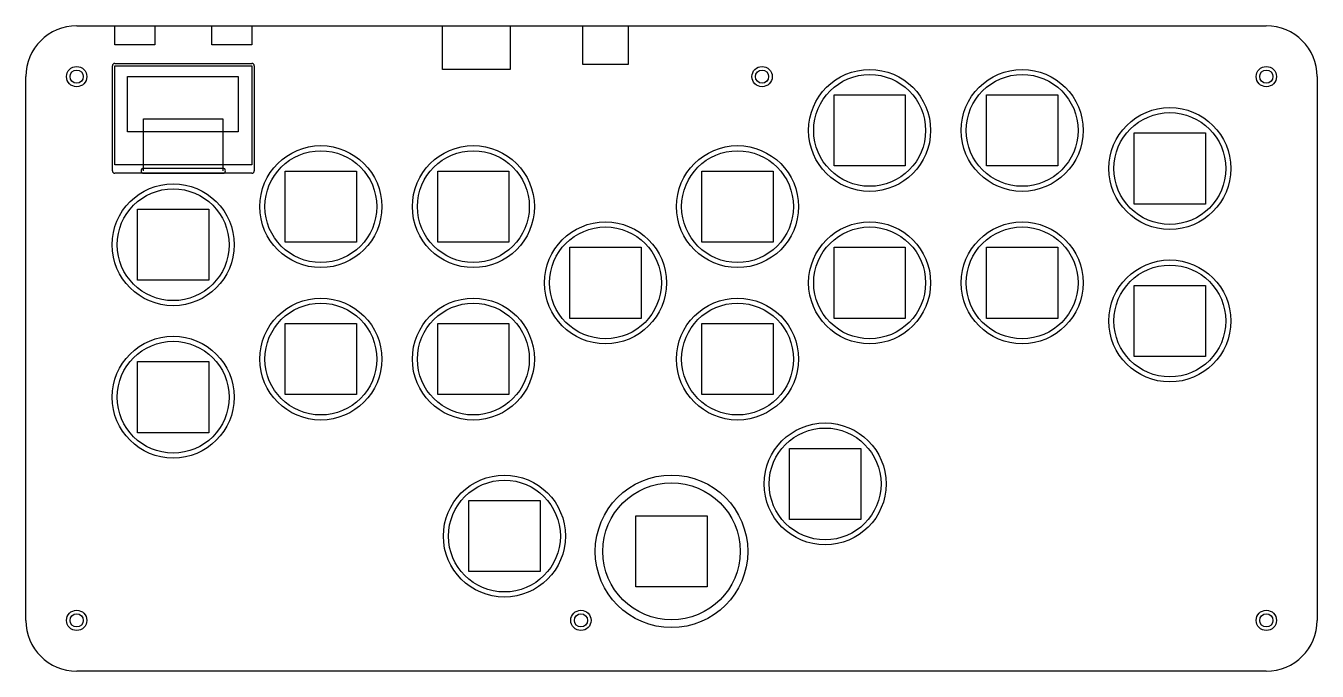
# Model space of a CAD drawing. Header units: millimetres. Extents: x 0 to 254, y 0 to 127.
import ezdxf

# ---------------------------------------------------------------- set-up
doc = ezdxf.new("R2010")
doc.units = ezdxf.units.MM
doc.layers.add('Sketch', color=7, linetype='CONTINUOUS')

msp = doc.modelspace()

# ---------------------------------------------------------------- linework, layer by layer
at = {"layer": 'Sketch'}
for p, q in [((10, 127), (244, 127)), ((17.522, 127), (25.372, 127)), ((17.522, 123.25), (17.522, 127)), ((25.372, 127), (25.372, 123.25)), ((36.572, 127), (44.422, 127)), ((36.572, 123.25), (36.572, 127)), ((44.422, 127), (44.422, 123.25)), ((81.9846, 127), (95.2346, 127)), ((81.9846, 118.4), (81.9846, 127)), ((95.2346, 127), (95.2346, 118.4)), ((109.54, 127), (118.48, 127)), ((109.54, 119.41), (109.54, 127)), ((118.48, 127), (118.48, 119.41)), ((25.372, 123.25), (17.522, 123.25)), ((44.422, 123.25), (36.572, 123.25)), ((17.522, 119.6), (44.422, 119.6)), ((118.48, 119.41), (109.54, 119.41)), ((0, 10), (0, 117)), ((17.022, 98.48), (17.022, 119.1)), ((17.522, 119.1), (44.422, 119.1)), ((17.522, 99.64), (17.522, 119.1)), ((20, 117), (41.744, 117)), ((20, 106.136), (20, 117)), ((41.744, 117), (41.744, 106.136)), ((44.422, 119.1), (44.422, 99.64)), ((44.922, 119.1), (44.922, 98.48)), ((95.2346, 118.4), (81.9846, 118.4)), ((254, 117), (254, 10)), ((158.971, 99.4159), (158.971, 113.416)), ((158.971, 113.416), (172.971, 113.416)), ((172.971, 113.416), (172.971, 99.4159)), ((188.971, 99.4159), (188.971, 113.416)), ((188.971, 113.416), (202.971, 113.416)), ((202.971, 113.416), (202.971, 99.4159)), ((23.172, 98.48), (23.172, 108.71)), ((23.172, 108.71), (38.772, 108.71)), ((38.772, 108.71), (38.772, 98.48)), ((41.744, 106.136), (20, 106.136)), ((218.019, 91.9159), (218.019, 105.916)), ((218.019, 105.916), (232.019, 105.916)), ((232.019, 105.916), (232.019, 91.9159)), ((44.422, 99.64), (17.522, 99.64)), ((172.971, 99.4159), (158.971, 99.4159)), ((202.971, 99.4159), (188.971, 99.4159)), ((44.422, 97.98), (17.522, 97.98)), ((23.172, 98.98), (38.772, 98.98)), ((23.172, 97.98), (38.772, 97.98)), ((51.0289, 84.4159), (51.0289, 98.4159)), ((51.0289, 98.4159), (65.0289, 98.4159)), ((65.0289, 98.4159), (65.0289, 84.4159)), ((81.0289, 84.4159), (81.0289, 98.4159)), ((81.0289, 98.4159), (95.0289, 98.4159)), ((95.0289, 98.4159), (95.0289, 84.4159)), ((132.99, 98.4159), (146.99, 98.4159)), ((132.99, 84.4159), (132.99, 98.4159)), ((146.99, 98.4159), (146.99, 84.4159)), ((232.019, 91.9159), (218.019, 91.9159)), ((21.9815, 76.9159), (21.9815, 90.9159)), ((21.9815, 90.9159), (35.9815, 90.9159)), ((35.9815, 90.9159), (35.9815, 76.9159)), ((65.0289, 84.4159), (51.0289, 84.4159)), ((95.0289, 84.4159), (81.0289, 84.4159)), ((146.99, 84.4159), (132.99, 84.4159)), ((107.01, 69.4159), (107.01, 83.4159)), ((107.01, 83.4159), (121.01, 83.4159)), ((121.01, 83.4159), (121.01, 69.4159)), ((158.971, 69.4159), (158.971, 83.4159)), ((158.971, 83.4159), (172.971, 83.4159)), ((172.971, 83.4159), (172.971, 69.4159)), ((188.971, 69.4159), (188.971, 83.4159)), ((188.971, 83.4159), (202.971, 83.4159)), ((202.971, 83.4159), (202.971, 69.4159)), ((35.9815, 76.9159), (21.9815, 76.9159)), ((218.019, 61.9159), (218.019, 75.9159)), ((218.019, 75.9159), (232.019, 75.9159)), ((232.019, 75.9159), (232.019, 61.9159)), ((121.01, 69.4159), (107.01, 69.4159)), ((172.971, 69.4159), (158.971, 69.4159)), ((202.971, 69.4159), (188.971, 69.4159)), ((51.0289, 54.4159), (51.0289, 68.4159)), ((51.0289, 68.4159), (65.0289, 68.4159)), ((65.0289, 68.4159), (65.0289, 54.4159)), ((81.0289, 54.4159), (81.0289, 68.4159)), ((81.0289, 68.4159), (95.0289, 68.4159)), ((95.0289, 68.4159), (95.0289, 54.4159)), ((132.99, 68.4159), (146.99, 68.4159)), ((132.99, 54.4159), (132.99, 68.4159)), ((146.99, 68.4159), (146.99, 54.4159)), ((232.019, 61.9159), (218.019, 61.9159)), ((21.9815, 46.9159), (21.9815, 60.9159)), ((21.9815, 60.9159), (35.9815, 60.9159)), ((35.9815, 60.9159), (35.9815, 46.9159)), ((65.0289, 54.4159), (51.0289, 54.4159)), ((95.0289, 54.4159), (81.0289, 54.4159)), ((146.99, 54.4159), (132.99, 54.4159)), ((35.9815, 46.9159), (21.9815, 46.9159)), ((150.215, 29.8533), (150.215, 43.8533)), ((150.215, 43.8533), (164.215, 43.8533)), ((164.215, 43.8533), (164.215, 29.8533)), ((87.1366, 19.5841), (87.1366, 33.5841)), ((87.1366, 33.5841), (101.137, 33.5841)), ((101.137, 33.5841), (101.137, 19.5841)), ((120, 16.5841), (120, 30.5841)), ((120, 30.5841), (134, 30.5841)), ((134, 30.5841), (134, 16.5841)), ((164.215, 29.8533), (150.215, 29.8533)), ((101.137, 19.5841), (87.1366, 19.5841)), ((134, 16.5841), (120, 16.5841)), ((244, 0), (10, 0))]:
    msp.add_line(p, q, dxfattribs=at)
for centre, radius in [((10, 117), 2), ((10, 117), 1.3), ((144.809, 117), 2), ((144.809, 117), 1.3), ((165.971, 106.416), 12), ((165.971, 106.416), 11), ((195.971, 106.416), 12), ((195.971, 106.416), 11), ((244, 117), 2), ((244, 117), 1.3), ((225.019, 98.9159), 12), ((225.019, 98.9159), 11), ((58.0289, 91.4159), 12), ((58.0289, 91.4159), 11), ((88.0289, 91.4159), 12), ((88.0289, 91.4159), 11), ((139.99, 91.4159), 12), ((139.99, 91.4159), 11), ((28.9815, 83.9159), 12), ((28.9815, 83.9159), 11), ((114.01, 76.4159), 12), ((114.01, 76.4159), 11), ((165.971, 76.4159), 12), ((165.971, 76.4159), 11), ((195.971, 76.4159), 12), ((195.971, 76.4159), 11), ((225.019, 68.9159), 12), ((225.019, 68.9159), 11), ((58.0289, 61.4159), 12), ((58.0289, 61.4159), 11), ((88.0289, 61.4159), 12), ((88.0289, 61.4159), 11), ((139.99, 61.4159), 12), ((139.99, 61.4159), 11), ((28.9815, 53.9159), 12), ((28.9815, 53.9159), 11), ((157.215, 36.8533), 12), ((157.215, 36.8533), 11), ((94.1366, 26.5841), 12), ((127, 23.5841), 15), ((94.1366, 26.5841), 11), ((127, 23.5841), 13.5), ((10, 10), 2), ((10, 10), 1.3), ((109.191, 10), 2), ((109.191, 10), 1.3), ((244, 10), 2), ((244, 10), 1.3)]:
    msp.add_circle(centre, radius, dxfattribs=at)
for centre, radius, start, end in [((10, 117), 10, 90, 180), ((244, 117), 10, 0, 90), ((17.522, 119.1), 0.5, 90, 180), ((44.422, 119.1), 0.5, 0, 90), ((17.522, 98.48), 0.5, 180, -90), ((23.172, 98.48), 0.5, 90, -90), ((38.772, 98.48), 0.5, -90, 90), ((44.422, 98.48), 0.5, -90, 0), ((10, 10), 10, 180, -90), ((244, 10), 10, -90, 0)]:
    msp.add_arc(centre, radius, start, end, dxfattribs=at)

doc.saveas('drawing.dxf')
